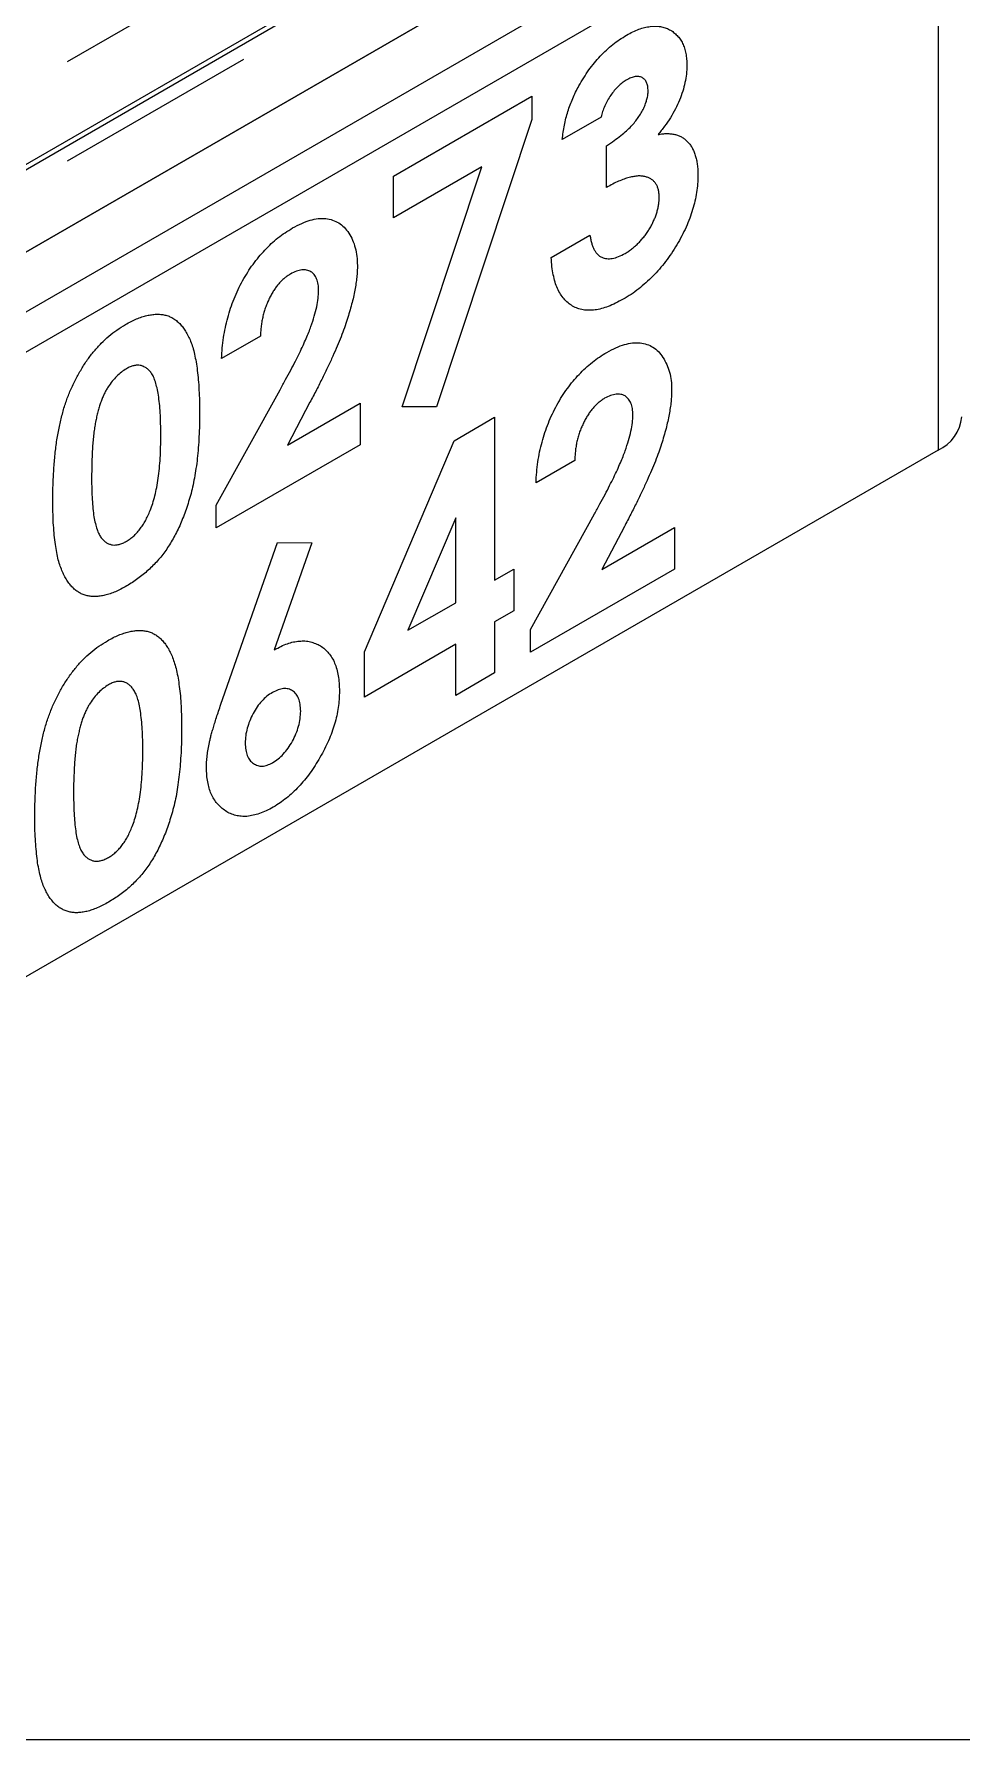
# Model space of a CAD drawing. Extents: x -1 to 10.4, y -10.7 to 0.
# Drawn here: x 7.883 to 8.452, y -10.74 to -9.692 of the extents above; entities that cross this region are included whole.
import ezdxf

# ---------------------------------------------------------------- set-up
doc = ezdxf.new("R2010")
doc.units = 0
doc.header["$LTSCALE"] = 0.5
doc.header["$MEASUREMENT"] = 0
doc.linetypes.add('HIDDEN', pattern=[0.375, 0.25, -0.125])
for name, color, linetype in [('Brackets', 181, 'CONTINUOUS'), ('Dimension', 10, 'CONTINUOUS'), ('Housing', 150, 'CONTINUOUS')]:
    doc.layers.add(name, color=color, linetype=linetype)
doc.layers.add('Jig', color=41, linetype='CONTINUOUS', lineweight=13)
doc.layers.add('Text-Unprinted', color=131, linetype='CONTINUOUS', plot=False)

msp = doc.modelspace()

# ---------------------------------------------------------------- linework, layer by layer
at = {"layer": 'Brackets', "linetype": 'HIDDEN', "transparency": 16777216}
for p, q in [((7.3185, -10.0468), (8.4779, -9.3775)), ((7.3185, -10.1078), (8.4779, -9.4385))]:
    msp.add_line(p, q, dxfattribs=at)
at = {"layer": 'Dimension', "transparency": 16777216}
msp.add_open_spline([(9.0855, -9.8777), (9.2782, -8.2996), (7.8957, -7.5147), (6.5131, -6.7299), (6.7059, -5.1518)], degree=3, dxfattribs=at)
at = {"layer": 'Housing', "linetype": 'Continuous', "transparency": 16777216}
for p, q in [((9.1027, -9.0682), (7.3659, -10.0713)), ((7.368, -10.0667), (9.1023, -9.065))]:
    msp.add_line(p, q, dxfattribs=at)
at = {"layer": 'Jig', "linetype": 'Continuous', "transparency": 16777216}
for p, q in [((7.375, -10.1165), (8.4188, -9.5137)), ((8.3738, -9.5397), (7.375, -10.1165)), ((8.4269, -9.5458), (7.3927, -10.1431)), ((7.4033, -10.1615), (8.4375, -9.5642)), ((8.4375, -9.5642), (8.4375, -9.9479)), ((8.4375, -9.9479), (7.4033, -10.5451))]:
    msp.add_line(p, q, dxfattribs=at)
at = {"layer": 'Jig', "transparency": 16777216}
for p, q in [((8.1031, -9.7797), (8.1881, -9.7306)), ((8.1881, -9.7306), (8.1881, -9.7449)), ((8.1881, -9.7449), (8.1296, -9.9214)), ((8.2306, -9.7434), (8.2068, -9.7571)), ((8.234, -9.7866), (8.234, -9.761)), ((8.1574, -9.7739), (8.1031, -9.8052)), ((8.1031, -9.8052), (8.1031, -9.7797)), ((8.1085, -9.9213), (8.1574, -9.7739)), ((8.2, -9.8297), (8.2238, -9.816)), ((8.0215, -9.8779), (7.9977, -9.8916)), ((7.9943, -9.9817), (8.0336, -9.9108)), ((8.0519, -9.9185), (8.0381, -9.9448)), ((8.0381, -9.9448), (8.0827, -9.9191)), ((8.0827, -9.9191), (8.0827, -9.9446)), ((8.1296, -9.9214), (8.1085, -9.9213)), ((8.1404, -9.9421), (8.1652, -9.9277)), ((8.1652, -9.9277), (8.1652, -10.0278)), ((8.0827, -9.9446), (7.9943, -9.9956)), ((8.0853, -10.0717), (8.1404, -9.9421)), ((8.2145, -9.9542), (8.1907, -9.968)), ((7.9943, -9.9956), (7.9943, -9.9817)), ((8.1414, -9.9895), (8.112, -10.0585)), ((8.1414, -10.0416), (8.1414, -9.9895)), ((8.1873, -10.058), (8.2265, -9.9871)), ((8.2449, -9.9949), (8.231, -10.0212)), ((8.231, -10.0212), (8.2756, -9.9954)), ((8.2756, -9.9954), (8.2756, -10.0209)), ((7.9984, -10.1005), (8.032, -10.0046)), ((8.0531, -10.0048), (8.03, -10.0706)), ((8.032, -10.0046), (8.0531, -10.0048)), ((8.1652, -10.0278), (8.1771, -10.0209)), ((8.1771, -10.0209), (8.1771, -10.0465)), ((8.2756, -10.0209), (8.1873, -10.072)), ((8.112, -10.0585), (8.1414, -10.0416)), ((8.1771, -10.0465), (8.1652, -10.0533)), ((8.1652, -10.0533), (8.1652, -10.0847)), ((8.1873, -10.072), (8.1873, -10.058)), ((8.1414, -10.0671), (8.0853, -10.0995)), ((8.0853, -10.0995), (8.0853, -10.0717)), ((8.1414, -10.0985), (8.1414, -10.0671)), ((8.1652, -10.0847), (8.1414, -10.0985))]:
    msp.add_line(p, q, dxfattribs=at)
at = {"layer": 'Jig', "linetype": 'Continuous', "transparency": 16777216}
msp.add_arc((8.4273, -9.9251), 0.0249, 294.075, 354.63, dxfattribs=at)
at = {"layer": 'Jig', "transparency": 16777216}
for points, knots in [([(8.2463, -9.6931), (8.2476, -9.6924), (8.2501, -9.691), (8.2538, -9.6894), (8.2573, -9.6884), (8.2607, -9.6877), (8.264, -9.6875), (8.2671, -9.6877), (8.27, -9.6885), (8.2727, -9.6897), (8.2752, -9.6913), (8.2773, -9.6933), (8.2792, -9.6955), (8.2807, -9.6981), (8.2819, -9.7011), (8.2827, -9.7044), (8.2832, -9.7079), (8.2833, -9.7106), (8.2833, -9.7119)], [0, 0, 0, 0, 0.068214, 0.134095, 0.198286, 0.26116, 0.323635, 0.386367, 0.449642, 0.514245, 0.578413, 0.640375, 0.700615, 0.760104, 0.819299, 0.878466, 0.93836, 1, 1, 1, 1]), ([(8.217, -9.7243), (8.218, -9.7226), (8.2199, -9.7192), (8.2231, -9.7145), (8.2265, -9.71), (8.2301, -9.706), (8.2339, -9.7022), (8.2378, -9.6988), (8.242, -9.6957), (8.2448, -9.694), (8.2463, -9.6931)], [0, 0, 0, 0, 0.127407, 0.251106, 0.372908, 0.494496, 0.616171, 0.740563, 0.867605, 1, 1, 1, 1]), ([(8.2595, -9.7274), (8.2594, -9.7264), (8.2594, -9.7245), (8.2586, -9.7221), (8.2575, -9.7203), (8.2559, -9.7191), (8.2539, -9.7184), (8.2515, -9.7185), (8.2489, -9.7192), (8.2471, -9.7202), (8.2461, -9.7207)], [0, 0, 0, 0, 0.126097, 0.246115, 0.363678, 0.484842, 0.607566, 0.731451, 0.861112, 1, 1, 1, 1]), ([(8.2833, -9.7119), (8.2832, -9.7136), (8.2831, -9.7169), (8.2822, -9.7222), (8.2808, -9.7276), (8.2788, -9.7331), (8.2763, -9.7385), (8.2732, -9.7439), (8.2696, -9.7492), (8.2669, -9.7525), (8.2656, -9.7542)], [0, 0, 0, 0, 0.124097, 0.245057, 0.364484, 0.485869, 0.608926, 0.734309, 0.863947, 1, 1, 1, 1]), ([(8.2068, -9.7571), (8.207, -9.7557), (8.2073, -9.7528), (8.2081, -9.7484), (8.209, -9.7442), (8.2102, -9.74), (8.2116, -9.736), (8.2132, -9.732), (8.2149, -9.7281), (8.2163, -9.7255), (8.217, -9.7243)], [0, 0, 0, 0, 0.138943, 0.271391, 0.400711, 0.524933, 0.6468, 0.764858, 0.883108, 1, 1, 1, 1]), ([(8.2461, -9.7207), (8.2452, -9.7212), (8.2435, -9.7223), (8.241, -9.7245), (8.2387, -9.7271), (8.2365, -9.73), (8.2345, -9.7332), (8.2328, -9.7366), (8.2315, -9.74), (8.2309, -9.7422), (8.2306, -9.7434)], [0, 0, 0, 0, 0.123555, 0.245171, 0.367362, 0.49376, 0.621427, 0.745936, 0.87222, 1, 1, 1, 1]), ([(8.234, -9.761), (8.2356, -9.76), (8.2385, -9.758), (8.2426, -9.7549), (8.2461, -9.752), (8.249, -9.7492), (8.2514, -9.7465), (8.2534, -9.7437), (8.2553, -9.7409), (8.2568, -9.738), (8.258, -9.7352), (8.2588, -9.7324), (8.2594, -9.7298), (8.2595, -9.7282), (8.2595, -9.7274)], [0, 0, 0, 0, 0.14169, 0.265074, 0.370022, 0.458987, 0.536598, 0.609783, 0.680604, 0.749707, 0.815648, 0.878083, 0.93959, 1, 1, 1, 1]), ([(8.2656, -9.7542), (8.2665, -9.754), (8.2684, -9.7536), (8.271, -9.7535), (8.2735, -9.7536), (8.2758, -9.754), (8.278, -9.7546), (8.28, -9.7556), (8.2819, -9.7568), (8.2836, -9.7583), (8.2851, -9.7601), (8.2865, -9.7621), (8.2876, -9.7644), (8.2885, -9.7669), (8.2892, -9.7696), (8.2897, -9.7726), (8.29, -9.7758), (8.2901, -9.778), (8.2901, -9.7792)], [0, 0, 0, 0, 0.066211, 0.130102, 0.192891, 0.254724, 0.315349, 0.375886, 0.436388, 0.497732, 0.55907, 0.620303, 0.68102, 0.74239, 0.804615, 0.868123, 0.933318, 1, 1, 1, 1]), ([(8.2663, -9.7926), (8.2663, -9.7918), (8.2662, -9.7902), (8.2658, -9.788), (8.2652, -9.786), (8.2643, -9.7843), (8.2631, -9.7828), (8.2616, -9.7816), (8.2599, -9.7807), (8.258, -9.78), (8.2558, -9.7796), (8.2533, -9.7795), (8.2507, -9.7799), (8.2478, -9.7804), (8.2447, -9.7815), (8.2413, -9.7828), (8.2377, -9.7845), (8.2353, -9.7859), (8.234, -9.7866)], [0, 0, 0, 0, 0.0506168, 0.1001609, 0.1492664, 0.1988833, 0.2493047, 0.3018461, 0.3571782, 0.4153987, 0.4764083, 0.5397982, 0.6061578, 0.6759198, 0.7497659, 0.8282763, 0.9118391, 1, 1, 1, 1]), ([(8.2901, -9.7792), (8.29, -9.7809), (8.29, -9.7843), (8.2893, -9.7896), (8.2883, -9.7949), (8.2869, -9.8002), (8.2851, -9.8056), (8.2828, -9.811), (8.2802, -9.8165), (8.2772, -9.8219), (8.2738, -9.8271), (8.2703, -9.8322), (8.2664, -9.8368), (8.2624, -9.8412), (8.2581, -9.8452), (8.2537, -9.849), (8.249, -9.8524), (8.2458, -9.8543), (8.2441, -9.8553)], [0, 0, 0, 0, 0.062831, 0.123943, 0.183544, 0.242266, 0.301274, 0.361066, 0.421944, 0.48452, 0.547755, 0.610383, 0.672331, 0.734786, 0.797914, 0.862951, 0.930008, 1, 1, 1, 1]), ([(8.2454, -9.8271), (8.2462, -9.8266), (8.2476, -9.8258), (8.2497, -9.8242), (8.2517, -9.8225), (8.2537, -9.8207), (8.2555, -9.8187), (8.2572, -9.8166), (8.2589, -9.8143), (8.2604, -9.812), (8.2618, -9.8095), (8.263, -9.807), (8.264, -9.8046), (8.2648, -9.8022), (8.2655, -9.7997), (8.2659, -9.7973), (8.2663, -9.7949), (8.2663, -9.7934), (8.2663, -9.7926)], [0, 0, 0, 0, 0.069401, 0.135941, 0.201017, 0.264176, 0.327047, 0.389136, 0.4515, 0.515488, 0.578131, 0.639336, 0.69939, 0.758061, 0.817036, 0.876417, 0.937279, 1, 1, 1, 1]), ([(7.9977, -9.8916), (7.9978, -9.8895), (7.998, -9.8853), (7.9988, -9.8789), (7.9999, -9.8728), (8.0013, -9.8667), (8.0031, -9.8608), (8.0053, -9.855), (8.0077, -9.8493), (8.0105, -9.8439), (8.0136, -9.8387), (8.0169, -9.8338), (8.0205, -9.8292), (8.0242, -9.825), (8.0282, -9.821), (8.0323, -9.8175), (8.0367, -9.8143), (8.0397, -9.8125), (8.0412, -9.8115)], [0, 0, 0, 0, 0.074933, 0.146415, 0.214733, 0.280396, 0.343912, 0.405521, 0.466476, 0.526809, 0.586168, 0.644122, 0.701641, 0.758776, 0.816646, 0.875667, 0.93663, 1, 1, 1, 1]), ([(8.0412, -9.8115), (8.0431, -9.8105), (8.0468, -9.8085), (8.0521, -9.8067), (8.057, -9.8056), (8.0617, -9.8056), (8.0659, -9.8065), (8.0697, -9.8083), (8.073, -9.811), (8.0758, -9.8146), (8.0781, -9.8188), (8.0798, -9.8236), (8.0808, -9.8288), (8.081, -9.8326), (8.081, -9.8345)], [0, 0, 0, 0, 0.089601, 0.174998, 0.257453, 0.339173, 0.420313, 0.501335, 0.584117, 0.670222, 0.756511, 0.839232, 0.920133, 1, 1, 1, 1]), ([(8.2238, -9.816), (8.224, -9.8169), (8.2242, -9.8186), (8.2248, -9.821), (8.2256, -9.823), (8.2264, -9.8249), (8.2274, -9.8265), (8.2285, -9.8277), (8.2297, -9.8288), (8.2315, -9.8298), (8.2341, -9.8304), (8.2375, -9.8304), (8.2414, -9.8292), (8.244, -9.8278), (8.2454, -9.8271)], [0, 0, 0, 0, 0.077371, 0.1507, 0.220747, 0.286666, 0.349582, 0.410791, 0.470004, 0.527741, 0.641738, 0.755287, 0.873516, 1, 1, 1, 1]), ([(8.081, -9.8345), (8.081, -9.8356), (8.081, -9.838), (8.0806, -9.8418), (8.0802, -9.8456), (8.0795, -9.8497), (8.0786, -9.854), (8.0775, -9.8584), (8.0762, -9.863), (8.0748, -9.8678), (8.073, -9.8729), (8.071, -9.8784), (8.0686, -9.8842), (8.0659, -9.8903), (8.0629, -9.8969), (8.0595, -9.9038), (8.0559, -9.911), (8.0533, -9.916), (8.0519, -9.9185)], [0, 0, 0, 0, 0.045518, 0.091616, 0.139247, 0.188242, 0.238674, 0.290665, 0.344841, 0.400433, 0.459145, 0.522553, 0.590103, 0.662816, 0.73968, 0.821575, 0.90833, 1, 1, 1, 1]), ([(8.2441, -9.8553), (8.2426, -9.8561), (8.2395, -9.8578), (8.2351, -9.8597), (8.2309, -9.8611), (8.2269, -9.8619), (8.2231, -9.8621), (8.2195, -9.8619), (8.2162, -9.861), (8.2131, -9.8595), (8.2103, -9.8576), (8.2078, -9.8551), (8.2056, -9.8521), (8.2038, -9.8487), (8.2023, -9.8447), (8.2012, -9.8402), (8.2004, -9.8352), (8.2001, -9.8316), (8.2, -9.8297)], [0, 0, 0, 0, 0.0666683, 0.1303611, 0.191963, 0.2520309, 0.3111653, 0.3694756, 0.4283312, 0.4881732, 0.5485263, 0.6084457, 0.6690289, 0.7308433, 0.7941676, 0.8598109, 0.9285235, 1, 1, 1, 1]), ([(8.0399, -9.8398), (8.0392, -9.8402), (8.038, -9.841), (8.0362, -9.8423), (8.0345, -9.8439), (8.0328, -9.8457), (8.0312, -9.8477), (8.0297, -9.8498), (8.0283, -9.8522), (8.027, -9.8546), (8.0258, -9.8573), (8.0247, -9.86), (8.0238, -9.8628), (8.023, -9.8657), (8.0224, -9.8686), (8.022, -9.8716), (8.0216, -9.8748), (8.0216, -9.8768), (8.0215, -9.8779)], [0, 0, 0, 0, 0.056467, 0.111164, 0.164937, 0.218322, 0.272393, 0.327976, 0.385291, 0.444903, 0.506844, 0.569488, 0.634153, 0.700976, 0.770897, 0.843626, 0.91966, 1, 1, 1, 1]), ([(8.0572, -9.8501), (8.0572, -9.8488), (8.0571, -9.8461), (8.0561, -9.8427), (8.0546, -9.84), (8.0525, -9.8382), (8.0499, -9.8372), (8.0469, -9.8371), (8.0435, -9.8379), (8.0411, -9.8392), (8.0399, -9.8398)], [0, 0, 0, 0, 0.1327, 0.257127, 0.378014, 0.500769, 0.623253, 0.743749, 0.868176, 1, 1, 1, 1]), ([(8.0336, -9.9108), (8.0347, -9.9087), (8.0369, -9.9047), (8.0401, -9.8989), (8.0429, -9.8935), (8.0454, -9.8884), (8.0476, -9.8838), (8.0495, -9.8795), (8.0512, -9.8756), (8.0529, -9.871), (8.0546, -9.8658), (8.0561, -9.86), (8.057, -9.8548), (8.0572, -9.8516), (8.0572, -9.8501)], [0, 0, 0, 0, 0.1038494, 0.2011254, 0.291131, 0.374368, 0.450731, 0.5205206, 0.5832754, 0.64008, 0.7420436, 0.8350514, 0.9208688, 1, 1, 1, 1]), ([(7.9387, -9.8708), (7.9398, -9.8701), (7.9421, -9.8689), (7.9454, -9.8673), (7.9487, -9.8661), (7.9518, -9.8652), (7.9547, -9.8647), (7.9576, -9.8644), (7.9603, -9.8645), (7.9629, -9.8649), (7.9654, -9.8657), (7.9678, -9.8668), (7.9699, -9.8684), (7.972, -9.8702), (7.9739, -9.8724), (7.9756, -9.8749), (7.9772, -9.8779), (7.9787, -9.8811), (7.98, -9.8848), (7.9811, -9.8891), (7.982, -9.8938), (7.9828, -9.8991), (7.9834, -9.9048), (7.9838, -9.9111), (7.9841, -9.9179), (7.9841, -9.9226), (7.9841, -9.925)], [0, 0, 0, 0, 0.036627, 0.072018, 0.106602, 0.140274, 0.17358, 0.206379, 0.239129, 0.271938, 0.305059, 0.338342, 0.37263, 0.407727, 0.443889, 0.481473, 0.520266, 0.561057, 0.604159, 0.650198, 0.699685, 0.752419, 0.808832, 0.868984, 0.93269, 1, 1, 1, 1]), ([(7.9049, -9.9111), (7.906, -9.9088), (7.908, -9.9044), (7.9115, -9.8982), (7.9153, -9.8923), (7.9194, -9.887), (7.9238, -9.8822), (7.9285, -9.8778), (7.9335, -9.874), (7.9369, -9.8719), (7.9387, -9.8708)], [0, 0, 0, 0, 0.132314, 0.2587, 0.380912, 0.500535, 0.620923, 0.742376, 0.868281, 1, 1, 1, 1]), ([(8.2342, -9.8879), (8.236, -9.8869), (8.2397, -9.8849), (8.245, -9.883), (8.25, -9.8819), (8.2546, -9.8819), (8.2588, -9.8828), (8.2626, -9.8846), (8.2659, -9.8873), (8.2687, -9.8909), (8.271, -9.8952), (8.2727, -9.9), (8.2738, -9.9051), (8.2739, -9.9089), (8.2739, -9.9108)], [0, 0, 0, 0, 0.089601, 0.174998, 0.257453, 0.339173, 0.420313, 0.501335, 0.584117, 0.670222, 0.756511, 0.839232, 0.920133, 1, 1, 1, 1]), ([(7.9603, -9.9388), (7.9603, -9.9364), (7.9603, -9.9317), (7.96, -9.9253), (7.9596, -9.9194), (7.9589, -9.9143), (7.9581, -9.9098), (7.9571, -9.9061), (7.956, -9.903), (7.9546, -9.9006), (7.953, -9.8988), (7.9514, -9.8974), (7.9496, -9.8964), (7.9478, -9.8958), (7.9458, -9.8957), (7.9437, -9.896), (7.9415, -9.8967), (7.94, -9.8975), (7.9393, -9.8979)], [0, 0, 0, 0, 0.112119, 0.21581, 0.310214, 0.396008, 0.473428, 0.542799, 0.60457, 0.659382, 0.708791, 0.755384, 0.798717, 0.840426, 0.880199, 0.91973, 0.959047, 1, 1, 1, 1]), ([(8.1907, -9.968), (8.1908, -9.9658), (8.191, -9.9616), (8.1918, -9.9553), (8.1928, -9.9491), (8.1943, -9.943), (8.196, -9.9371), (8.1982, -9.9313), (8.2006, -9.9257), (8.2035, -9.9202), (8.2065, -9.915), (8.2099, -9.9101), (8.2134, -9.9055), (8.2171, -9.9013), (8.2211, -9.8974), (8.2253, -9.8939), (8.2296, -9.8906), (8.2326, -9.8888), (8.2342, -9.8879)], [0, 0, 0, 0, 0.074933, 0.146415, 0.214733, 0.280396, 0.343912, 0.405521, 0.466476, 0.526809, 0.586168, 0.644122, 0.701641, 0.758776, 0.816646, 0.875667, 0.93663, 1, 1, 1, 1]), ([(7.9393, -9.8979), (7.9382, -9.8986), (7.9362, -9.8999), (7.9332, -9.9025), (7.9305, -9.9056), (7.9283, -9.9085), (7.9267, -9.9112), (7.9256, -9.9133), (7.9246, -9.9157), (7.9236, -9.9182), (7.9227, -9.9208), (7.9218, -9.9237), (7.9211, -9.9267), (7.9204, -9.9299), (7.9198, -9.9333), (7.9193, -9.937), (7.9188, -9.941), (7.9184, -9.9453), (7.9182, -9.9498), (7.918, -9.9547), (7.9179, -9.9598), (7.9179, -9.9633), (7.9178, -9.9651)], [0, 0, 0, 0, 0.053832, 0.105539, 0.157632, 0.2113, 0.239518, 0.269404, 0.300688, 0.334182, 0.369857, 0.408083, 0.448239, 0.491626, 0.538665, 0.589919, 0.646388, 0.70724, 0.772955, 0.843648, 0.919311, 1, 1, 1, 1]), ([(7.894, -9.9785), (7.8941, -9.9751), (7.8941, -9.9685), (7.8947, -9.9588), (7.8955, -9.9495), (7.8966, -9.9408), (7.8982, -9.9327), (7.9, -9.925), (7.9022, -9.9178), (7.904, -9.9133), (7.9049, -9.9111)], [0, 0, 0, 0, 0.161066, 0.310779, 0.449889, 0.578276, 0.696627, 0.805994, 0.906565, 1, 1, 1, 1]), ([(8.2328, -9.9161), (8.2322, -9.9165), (8.2309, -9.9173), (8.2291, -9.9187), (8.2274, -9.9203), (8.2257, -9.922), (8.2241, -9.924), (8.2226, -9.9262), (8.2212, -9.9285), (8.2199, -9.931), (8.2187, -9.9336), (8.2176, -9.9363), (8.2167, -9.9391), (8.2159, -9.942), (8.2153, -9.945), (8.2149, -9.948), (8.2146, -9.9511), (8.2145, -9.9532), (8.2145, -9.9542)], [0, 0, 0, 0, 0.056467, 0.111164, 0.164937, 0.218322, 0.272393, 0.327976, 0.385291, 0.444903, 0.506844, 0.569488, 0.634153, 0.700976, 0.770897, 0.843626, 0.91966, 1, 1, 1, 1]), ([(8.2501, -9.9265), (8.2501, -9.9251), (8.25, -9.9224), (8.249, -9.9191), (8.2475, -9.9164), (8.2454, -9.9145), (8.2428, -9.9135), (8.2398, -9.9134), (8.2364, -9.9143), (8.234, -9.9155), (8.2328, -9.9161)], [0, 0, 0, 0, 0.1327, 0.257127, 0.378014, 0.500769, 0.623253, 0.743749, 0.868176, 1, 1, 1, 1]), ([(8.2739, -9.9108), (8.2739, -9.912), (8.2739, -9.9144), (8.2736, -9.9181), (8.2731, -9.922), (8.2724, -9.9261), (8.2715, -9.9303), (8.2705, -9.9347), (8.2692, -9.9394), (8.2677, -9.9442), (8.266, -9.9493), (8.2639, -9.9547), (8.2615, -9.9605), (8.2588, -9.9667), (8.2558, -9.9732), (8.2525, -9.9801), (8.2488, -9.9874), (8.2462, -9.9923), (8.2449, -9.9949)], [0, 0, 0, 0, 0.045518, 0.091616, 0.139247, 0.188242, 0.238674, 0.290665, 0.344841, 0.400433, 0.459145, 0.522553, 0.590103, 0.662816, 0.73968, 0.821575, 0.90833, 1, 1, 1, 1]), ([(7.9841, -9.925), (7.9841, -9.9275), (7.9841, -9.9323), (7.9838, -9.9395), (7.9834, -9.9463), (7.9828, -9.9528), (7.982, -9.959), (7.981, -9.9649), (7.9799, -9.9704), (7.9786, -9.9757), (7.9771, -9.9806), (7.9755, -9.9854), (7.9738, -9.9899), (7.972, -9.9943), (7.97, -9.9984), (7.9679, -10.0023), (7.9657, -10.006), (7.9634, -10.0095), (7.961, -10.0128), (7.9583, -10.0159), (7.9555, -10.0189), (7.9526, -10.0217), (7.9495, -10.0243), (7.9463, -10.0269), (7.9429, -10.0292), (7.9406, -10.0306), (7.9394, -10.0313)], [0, 0, 0, 0, 0.068489, 0.133072, 0.193823, 0.251075, 0.304391, 0.354397, 0.401009, 0.444414, 0.485404, 0.524642, 0.561886, 0.597916, 0.632441, 0.665719, 0.697746, 0.729345, 0.760583, 0.792362, 0.824318, 0.857161, 0.89093, 0.925963, 0.962063, 1, 1, 1, 1]), ([(8.2265, -9.9871), (8.2276, -9.9851), (8.2298, -9.9811), (8.233, -9.9753), (8.2358, -9.9698), (8.2383, -9.9648), (8.2406, -9.9601), (8.2424, -9.9558), (8.2441, -9.9519), (8.2458, -9.9473), (8.2475, -9.9421), (8.249, -9.9363), (8.25, -9.9311), (8.2501, -9.928), (8.2501, -9.9265)], [0, 0, 0, 0, 0.103849, 0.201125, 0.291131, 0.374368, 0.450731, 0.520521, 0.583275, 0.64008, 0.742044, 0.835051, 0.920869, 1, 1, 1, 1]), ([(7.9538, -9.985), (7.9543, -9.9835), (7.9555, -9.9805), (7.9568, -9.9757), (7.9579, -9.9706), (7.9588, -9.965), (7.9595, -9.959), (7.96, -9.9526), (7.9603, -9.9458), (7.9603, -9.9412), (7.9603, -9.9388)], [0, 0, 0, 0, 0.088875, 0.186363, 0.29409, 0.412109, 0.541758, 0.682689, 0.835089, 1, 1, 1, 1]), ([(7.9178, -9.9651), (7.9179, -9.9674), (7.9179, -9.9718), (7.9182, -9.9781), (7.9186, -9.9837), (7.9192, -9.9887), (7.9201, -9.9929), (7.9211, -9.9965), (7.9223, -9.9995), (7.9237, -10.0017), (7.9253, -10.0035), (7.9269, -10.0048), (7.9287, -10.0056), (7.9306, -10.0062), (7.9326, -10.0062), (7.9347, -10.0059), (7.937, -10.0051), (7.9385, -10.0043), (7.9393, -10.0039)], [0, 0, 0, 0, 0.110752, 0.212376, 0.305552, 0.39038, 0.466772, 0.535487, 0.596824, 0.651363, 0.701341, 0.747857, 0.792193, 0.834257, 0.875313, 0.916021, 0.957645, 1, 1, 1, 1]), ([(7.9394, -10.0313), (7.9382, -10.0319), (7.9359, -10.0332), (7.9325, -10.0349), (7.9292, -10.0361), (7.9261, -10.0371), (7.9231, -10.0376), (7.9202, -10.0379), (7.9176, -10.0378), (7.915, -10.0374), (7.9126, -10.0366), (7.9104, -10.0355), (7.9082, -10.0341), (7.9062, -10.0323), (7.9044, -10.0302), (7.9026, -10.0277), (7.901, -10.0249), (7.8996, -10.0218), (7.8982, -10.0182), (7.8971, -10.0141), (7.8962, -10.0095), (7.8954, -10.0044), (7.8948, -9.9986), (7.8943, -9.9924), (7.8941, -9.9857), (7.8941, -9.981), (7.894, -9.9785)], [0, 0, 0, 0, 0.038221, 0.074874, 0.110168, 0.144745, 0.178103, 0.211197, 0.24385, 0.276037, 0.308544, 0.341435, 0.375117, 0.409625, 0.445367, 0.482286, 0.520792, 0.560774, 0.603062, 0.648922, 0.697907, 0.750777, 0.807292, 0.867643, 0.931855, 1, 1, 1, 1]), ([(7.9393, -10.0039), (7.94, -10.0034), (7.9415, -10.0025), (7.9436, -10.0008), (7.9456, -9.9988), (7.9475, -9.9965), (7.9493, -9.994), (7.9509, -9.9912), (7.9525, -9.9882), (7.9533, -9.9861), (7.9538, -9.985)], [0, 0, 0, 0, 0.1240354, 0.242846, 0.3603417, 0.4790424, 0.5993341, 0.7254885, 0.8585494, 1, 1, 1, 1]), ([(7.8939, -10.1052), (7.8949, -10.103), (7.8969, -10.0986), (7.9004, -10.0923), (7.9042, -10.0865), (7.9083, -10.0812), (7.9127, -10.0763), (7.9174, -10.072), (7.9224, -10.0681), (7.9259, -10.066), (7.9276, -10.0649)], [0, 0, 0, 0, 0.132314, 0.2587, 0.380912, 0.500535, 0.620923, 0.742376, 0.868281, 1, 1, 1, 1]), ([(7.9276, -10.0649), (7.9288, -10.0643), (7.9311, -10.063), (7.9344, -10.0615), (7.9376, -10.0603), (7.9407, -10.0594), (7.9437, -10.0588), (7.9465, -10.0586), (7.9493, -10.0587), (7.9519, -10.0591), (7.9544, -10.0599), (7.9567, -10.061), (7.9589, -10.0625), (7.9609, -10.0643), (7.9628, -10.0665), (7.9646, -10.0691), (7.9662, -10.072), (7.9676, -10.0753), (7.9689, -10.079), (7.97, -10.0832), (7.971, -10.0879), (7.9717, -10.0932), (7.9724, -10.0989), (7.9728, -10.1052), (7.973, -10.112), (7.9731, -10.1167), (7.9731, -10.1192)], [0, 0, 0, 0, 0.036627, 0.072018, 0.106602, 0.140274, 0.17358, 0.206379, 0.239129, 0.271938, 0.305059, 0.338342, 0.37263, 0.407727, 0.443889, 0.481473, 0.520266, 0.561057, 0.604159, 0.650198, 0.699685, 0.752419, 0.808832, 0.868984, 0.93269, 1, 1, 1, 1]), ([(8.03, -10.0706), (8.0314, -10.0698), (8.0341, -10.0683), (8.038, -10.0667), (8.0418, -10.0656), (8.0454, -10.0651), (8.0489, -10.065), (8.0522, -10.0655), (8.0554, -10.0666), (8.0584, -10.068), (8.0611, -10.07), (8.0634, -10.0725), (8.0655, -10.0753), (8.0671, -10.0786), (8.0684, -10.0823), (8.0693, -10.0865), (8.0699, -10.091), (8.0699, -10.0943), (8.07, -10.096)], [0, 0, 0, 0, 0.063331, 0.124741, 0.184923, 0.244451, 0.303798, 0.364328, 0.42605, 0.489701, 0.553738, 0.616443, 0.678306, 0.740291, 0.802648, 0.866727, 0.932154, 1, 1, 1, 1]), ([(7.9282, -10.092), (7.9272, -10.0927), (7.9251, -10.094), (7.9222, -10.0966), (7.9194, -10.0997), (7.9173, -10.1027), (7.9157, -10.1053), (7.9146, -10.1075), (7.9135, -10.1098), (7.9125, -10.1123), (7.9116, -10.115), (7.9108, -10.1178), (7.9101, -10.1208), (7.9094, -10.124), (7.9087, -10.1275), (7.9082, -10.1312), (7.9078, -10.1351), (7.9074, -10.1394), (7.9072, -10.1439), (7.9069, -10.1488), (7.9068, -10.1539), (7.9068, -10.1574), (7.9068, -10.1592)], [0, 0, 0, 0, 0.053832, 0.105539, 0.157632, 0.2113, 0.239518, 0.269404, 0.300688, 0.334182, 0.369857, 0.408083, 0.448239, 0.491626, 0.538665, 0.589919, 0.646388, 0.70724, 0.772955, 0.843648, 0.919311, 1, 1, 1, 1]), ([(7.9493, -10.1329), (7.9493, -10.1305), (7.9493, -10.1259), (7.949, -10.1194), (7.9485, -10.1136), (7.9479, -10.1084), (7.9471, -10.104), (7.9461, -10.1002), (7.9449, -10.0971), (7.9435, -10.0947), (7.942, -10.0929), (7.9403, -10.0915), (7.9386, -10.0905), (7.9367, -10.09), (7.9348, -10.0898), (7.9327, -10.0901), (7.9305, -10.0908), (7.929, -10.0916), (7.9282, -10.092)], [0, 0, 0, 0, 0.112119, 0.21581, 0.310214, 0.396008, 0.473428, 0.542799, 0.60457, 0.659382, 0.708791, 0.755384, 0.798717, 0.840426, 0.880199, 0.91973, 0.959047, 1, 1, 1, 1]), ([(8.0462, -10.1082), (8.0461, -10.1067), (8.046, -10.1039), (8.045, -10.1004), (8.0435, -10.0975), (8.0413, -10.0956), (8.0387, -10.0944), (8.0357, -10.0942), (8.0324, -10.0949), (8.0301, -10.0961), (8.0289, -10.0967)], [0, 0, 0, 0, 0.135408, 0.262473, 0.386526, 0.511539, 0.635043, 0.754186, 0.873928, 1, 1, 1, 1]), ([(8.07, -10.096), (8.0699, -10.0976), (8.0699, -10.1009), (8.0693, -10.1059), (8.0684, -10.111), (8.0671, -10.1161), (8.0654, -10.1212), (8.0634, -10.1264), (8.0609, -10.1315), (8.0581, -10.1366), (8.0551, -10.1416), (8.0519, -10.1463), (8.0485, -10.1506), (8.045, -10.1547), (8.0413, -10.1583), (8.0375, -10.1616), (8.0335, -10.1646), (8.0308, -10.1662), (8.0294, -10.1671)], [0, 0, 0, 0, 0.065612, 0.129687, 0.191983, 0.253521, 0.314564, 0.376288, 0.439034, 0.503537, 0.568014, 0.630678, 0.691554, 0.752031, 0.812402, 0.873594, 0.936035, 1, 1, 1, 1]), ([(7.883, -10.1727), (7.883, -10.1693), (7.8831, -10.1627), (7.8836, -10.1529), (7.8844, -10.1437), (7.8856, -10.135), (7.8871, -10.1268), (7.889, -10.1191), (7.8912, -10.112), (7.893, -10.1074), (7.8939, -10.1052)], [0, 0, 0, 0, 0.161066, 0.310779, 0.449889, 0.578276, 0.696627, 0.805994, 0.906565, 1, 1, 1, 1]), ([(7.9884, -10.1429), (7.9884, -10.1417), (7.9884, -10.1393), (7.9888, -10.1354), (7.9894, -10.1315), (7.99, -10.1281), (7.9907, -10.1251), (7.9913, -10.1226), (7.9922, -10.1197), (7.9931, -10.1165), (7.9942, -10.113), (7.9955, -10.1091), (7.9969, -10.1049), (7.9979, -10.102), (7.9984, -10.1005)], [0, 0, 0, 0, 0.092538, 0.185592, 0.279554, 0.375604, 0.427619, 0.487119, 0.554201, 0.627897, 0.709686, 0.79918, 0.895357, 1, 1, 1, 1]), ([(8.0289, -10.0967), (8.0277, -10.0974), (8.0255, -10.0989), (8.0223, -10.1019), (8.0194, -10.1055), (8.0169, -10.1097), (8.0148, -10.1141), (8.0133, -10.1187), (8.0123, -10.1234), (8.0122, -10.1263), (8.0122, -10.1278)], [0, 0, 0, 0, 0.122691, 0.240091, 0.357285, 0.480926, 0.607091, 0.733013, 0.862174, 1, 1, 1, 1]), ([(8.0289, -10.1399), (8.0301, -10.1391), (8.0323, -10.1377), (8.0356, -10.1346), (8.0386, -10.1309), (8.0412, -10.1267), (8.0434, -10.1221), (8.045, -10.1174), (8.046, -10.1127), (8.0461, -10.1097), (8.0462, -10.1082)], [0, 0, 0, 0, 0.121145, 0.237586, 0.35603, 0.480495, 0.6076, 0.732545, 0.86219, 1, 1, 1, 1]), ([(7.9731, -10.1192), (7.9731, -10.1217), (7.973, -10.1265), (7.9728, -10.1336), (7.9723, -10.1405), (7.9717, -10.147), (7.9709, -10.1532), (7.97, -10.159), (7.9689, -10.1646), (7.9675, -10.1698), (7.966, -10.1748), (7.9645, -10.1795), (7.9627, -10.1841), (7.9609, -10.1884), (7.959, -10.1925), (7.9569, -10.1964), (7.9547, -10.2001), (7.9524, -10.2036), (7.9499, -10.2069), (7.9473, -10.2101), (7.9445, -10.213), (7.9416, -10.2159), (7.9385, -10.2185), (7.9352, -10.221), (7.9318, -10.2233), (7.9295, -10.2247), (7.9283, -10.2254)], [0, 0, 0, 0, 0.068489, 0.133072, 0.193823, 0.251075, 0.304391, 0.354397, 0.401009, 0.444414, 0.485404, 0.524642, 0.561886, 0.597916, 0.632441, 0.665719, 0.697746, 0.729345, 0.760583, 0.792362, 0.824318, 0.857161, 0.89093, 0.925963, 0.962063, 1, 1, 1, 1]), ([(8.0122, -10.1278), (8.0122, -10.1292), (8.0124, -10.132), (8.0133, -10.1356), (8.0149, -10.1384), (8.0171, -10.1404), (8.0197, -10.1417), (8.0226, -10.1421), (8.0257, -10.1415), (8.0278, -10.1404), (8.0289, -10.1399)], [0, 0, 0, 0, 0.137353, 0.267161, 0.39469, 0.524163, 0.650639, 0.769153, 0.883377, 1, 1, 1, 1]), ([(7.9428, -10.1791), (7.9433, -10.1777), (7.9444, -10.1746), (7.9457, -10.1699), (7.9468, -10.1647), (7.9477, -10.1592), (7.9484, -10.1532), (7.9489, -10.1468), (7.9492, -10.14), (7.9493, -10.1353), (7.9493, -10.1329)], [0, 0, 0, 0, 0.088875, 0.186363, 0.29409, 0.412109, 0.541758, 0.682689, 0.835089, 1, 1, 1, 1]), ([(8.0294, -10.1671), (8.028, -10.1679), (8.0251, -10.1694), (8.021, -10.1711), (8.017, -10.1722), (8.0132, -10.1729), (8.0097, -10.1728), (8.0063, -10.1723), (8.003, -10.1712), (8, -10.1695), (7.9973, -10.1674), (7.9949, -10.165), (7.9929, -10.1622), (7.9912, -10.159), (7.99, -10.1555), (7.9891, -10.1516), (7.9885, -10.1474), (7.9884, -10.1444), (7.9884, -10.1429)], [0, 0, 0, 0, 0.066483, 0.13073, 0.193279, 0.255141, 0.316567, 0.378893, 0.441901, 0.507138, 0.57229, 0.635443, 0.69683, 0.757367, 0.817273, 0.87714, 0.938022, 1, 1, 1, 1]), ([(7.9068, -10.1592), (7.9068, -10.1615), (7.9069, -10.166), (7.9071, -10.1723), (7.9076, -10.1778), (7.9082, -10.1828), (7.909, -10.1871), (7.9101, -10.1906), (7.9112, -10.1936), (7.9127, -10.1959), (7.9142, -10.1976), (7.9159, -10.1989), (7.9177, -10.1998), (7.9195, -10.2003), (7.9216, -10.2004), (7.9237, -10.2), (7.9259, -10.1992), (7.9275, -10.1984), (7.9282, -10.198)], [0, 0, 0, 0, 0.110752, 0.212376, 0.305552, 0.39038, 0.466772, 0.535487, 0.596824, 0.651363, 0.701341, 0.747857, 0.792193, 0.834257, 0.875313, 0.916021, 0.957645, 1, 1, 1, 1]), ([(7.9283, -10.2254), (7.9271, -10.2261), (7.9248, -10.2274), (7.9214, -10.229), (7.9181, -10.2302), (7.915, -10.2312), (7.912, -10.2317), (7.9092, -10.232), (7.9065, -10.2319), (7.904, -10.2315), (7.9016, -10.2307), (7.8993, -10.2296), (7.8971, -10.2282), (7.8952, -10.2265), (7.8933, -10.2243), (7.8916, -10.2219), (7.89, -10.2191), (7.8885, -10.216), (7.8872, -10.2124), (7.8861, -10.2083), (7.8851, -10.2037), (7.8843, -10.1985), (7.8838, -10.1928), (7.8833, -10.1866), (7.883, -10.1798), (7.883, -10.1751), (7.883, -10.1727)], [0, 0, 0, 0, 0.038221, 0.074874, 0.110168, 0.144745, 0.178103, 0.211197, 0.24385, 0.276037, 0.308544, 0.341435, 0.375117, 0.409625, 0.445367, 0.482286, 0.520792, 0.560774, 0.603062, 0.648922, 0.697907, 0.750777, 0.807292, 0.867643, 0.931855, 1, 1, 1, 1]), ([(7.9282, -10.198), (7.929, -10.1976), (7.9304, -10.1967), (7.9326, -10.1949), (7.9346, -10.1929), (7.9365, -10.1907), (7.9382, -10.1881), (7.9399, -10.1854), (7.9414, -10.1823), (7.9423, -10.1802), (7.9428, -10.1791)], [0, 0, 0, 0, 0.1240354, 0.242846, 0.3603417, 0.4790424, 0.5993341, 0.7254885, 0.8585494, 1, 1, 1, 1])]:
    msp.add_open_spline(points, degree=3, knots=knots, dxfattribs=at)
at = {"layer": 'Text-Unprinted', "transparency": 16777216}
msp.add_lwpolyline([(0, 0), (10.4144, 0), (10.4144, -10.7398), (0, -10.7398)], close=True, dxfattribs=at)

doc.saveas('drawing.dxf')
